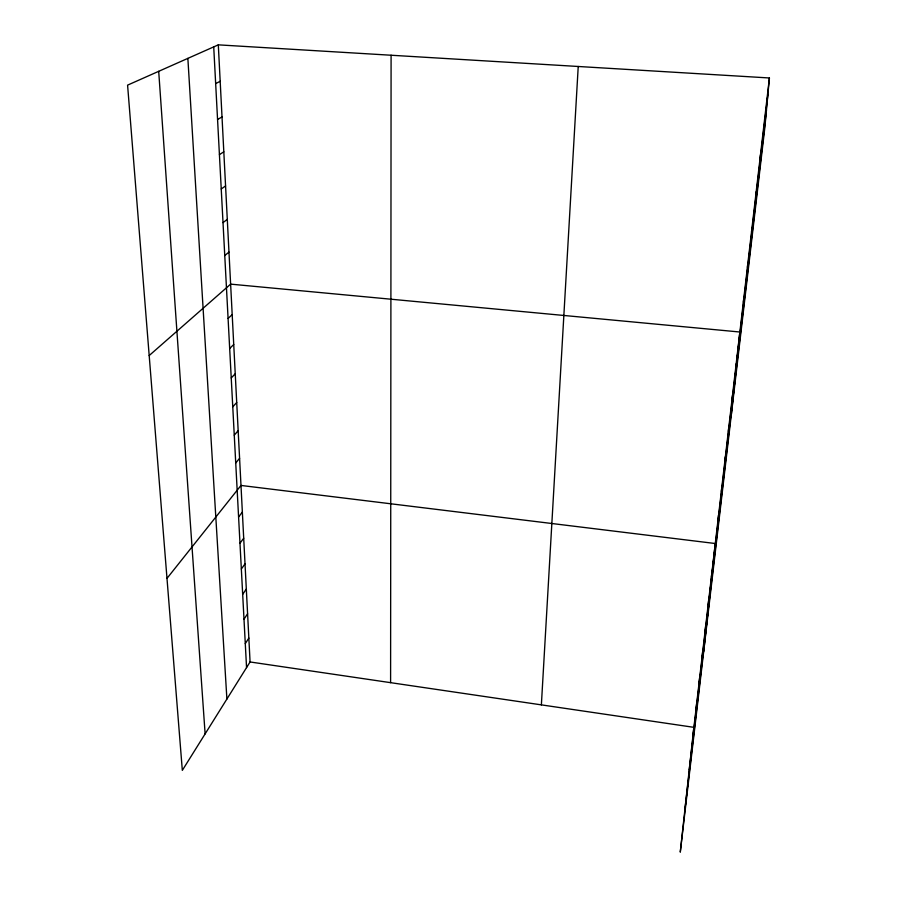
<?xml version="1.0" encoding="UTF-8"?>
<svg xmlns="http://www.w3.org/2000/svg" width="897" height="897" viewBox="0 0 897 897"><rect width="100%" height="100%" fill="white"/><g stroke="black" fill="none" stroke-linecap="round" stroke-linejoin="round"><path stroke-width="1.35" d="M390.599 682.662L391.092 55.233M541.373 704.863L578.229 66.479M769.413 77.972L764.838 127.643L680.274 852.15L693.863 727.332L250.072 661.964L182.326 770.366L127.587 85.137L218.307 44.85L769.413 77.972L693.168 733.768M764.625 119.637L764.894 116.845M760.174 157.883L760.477 154.811M755.823 195.232L756.16 191.902M747.436 267.384L747.818 263.539M751.585 231.729L751.944 228.13M731.077 416.87L739.857 332.013L230.63 284.136L149.194 355.548M743.378 302.233L743.792 298.163M731.963 400.32L732.457 395.622M735.652 368.656L736.123 364.16M717.981 520.518L718.553 515.125M721.367 491.399L721.928 486.163M724.832 461.663L725.359 456.607M728.364 431.311L728.869 426.434M699.01 683.525L699.682 677.313M702.026 657.669L702.676 651.581M705.087 631.32L705.726 625.355M708.215 604.443L708.843 598.602M711.399 577.029L712.016 571.333M703.64 651.94L715.257 543.515L240.99 485.445L166.988 578.386M696.061 708.888L696.745 702.553M689.244 769.805L767.888 94.51M684.871 809.935L766.419 110.477M245.285 643.62L248.839 638.081M243.995 619.199L247.594 613.783M242.683 594.352L246.316 589.049M241.338 569.034L245.027 563.854M239.981 543.257L243.704 538.2M238.591 516.997L242.358 512.064M235.732 462.975L239.589 458.322M234.263 435.18L238.165 430.672M232.76 406.846L236.718 402.495M231.235 377.962L235.238 373.769M229.677 348.496L233.736 344.482M228.085 318.446L232.188 314.612M224.755 255.544L228.982 252.091M223.017 222.624L227.289 219.373M221.234 188.987L225.573 185.959M219.417 154.62L223.813 151.828M217.567 119.492L222.019 116.946M215.661 83.6L220.18 81.291M158.702 71.323L205.121 733.892M187.865 58.372L226.896 699.043M213.721 46.891L246.552 667.592M218.307 44.85L250.072 661.964"/></g></svg>
